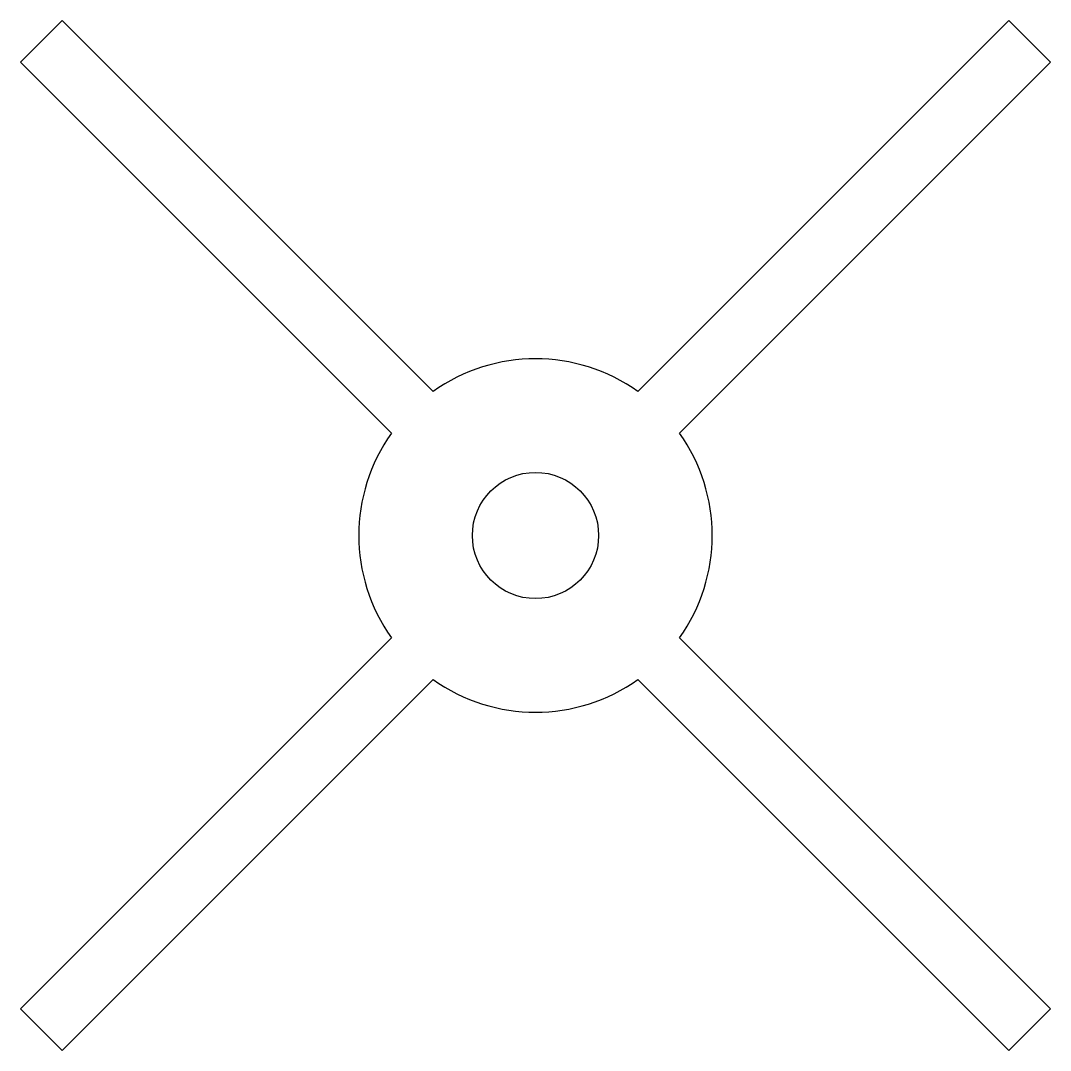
# Model space of a CAD drawing. Header units: millimetres. Extents: x -61 to 61, y -61 to 61.
import ezdxf

# ---------------------------------------------------------------- set-up
doc = ezdxf.new("R2010")
doc.units = ezdxf.units.MM

msp = doc.modelspace()

# ---------------------------------------------------------------- linework, layer by layer
at = {"color": 7, "linetype": 'Continuous', "lineweight": 25}
for p, q in [((-56.23, 61.18), (-61.18, 56.23)), ((-56.23, 61.18), (-12.17, 17.12)), ((12.17, 17.12), (56.23, 61.18)), ((56.23, 61.18), (61.18, 56.23)), ((-61.18, 56.23), (-17.12, 12.17)), ((17.12, 12.17), (61.18, 56.23)), ((-61.18, -56.23), (-17.12, -12.17)), ((17.12, -12.17), (61.18, -56.23)), ((-56.23, -61.18), (-12.17, -17.12)), ((12.17, -17.12), (56.23, -61.18)), ((-61.18, -56.23), (-56.23, -61.18)), ((61.18, -56.23), (56.23, -61.18))]:
    msp.add_line(p, q, dxfattribs=at)
msp.add_circle((0, 0), 7.5, dxfattribs=at)
for start, end in [(54.5941, 125.4059), (144.5941, 215.4059), (324.5941, 35.4059), (234.5941, 305.4059)]:
    msp.add_arc((0, 0), 21, start, end, dxfattribs=at)

doc.saveas('drawing.dxf')
